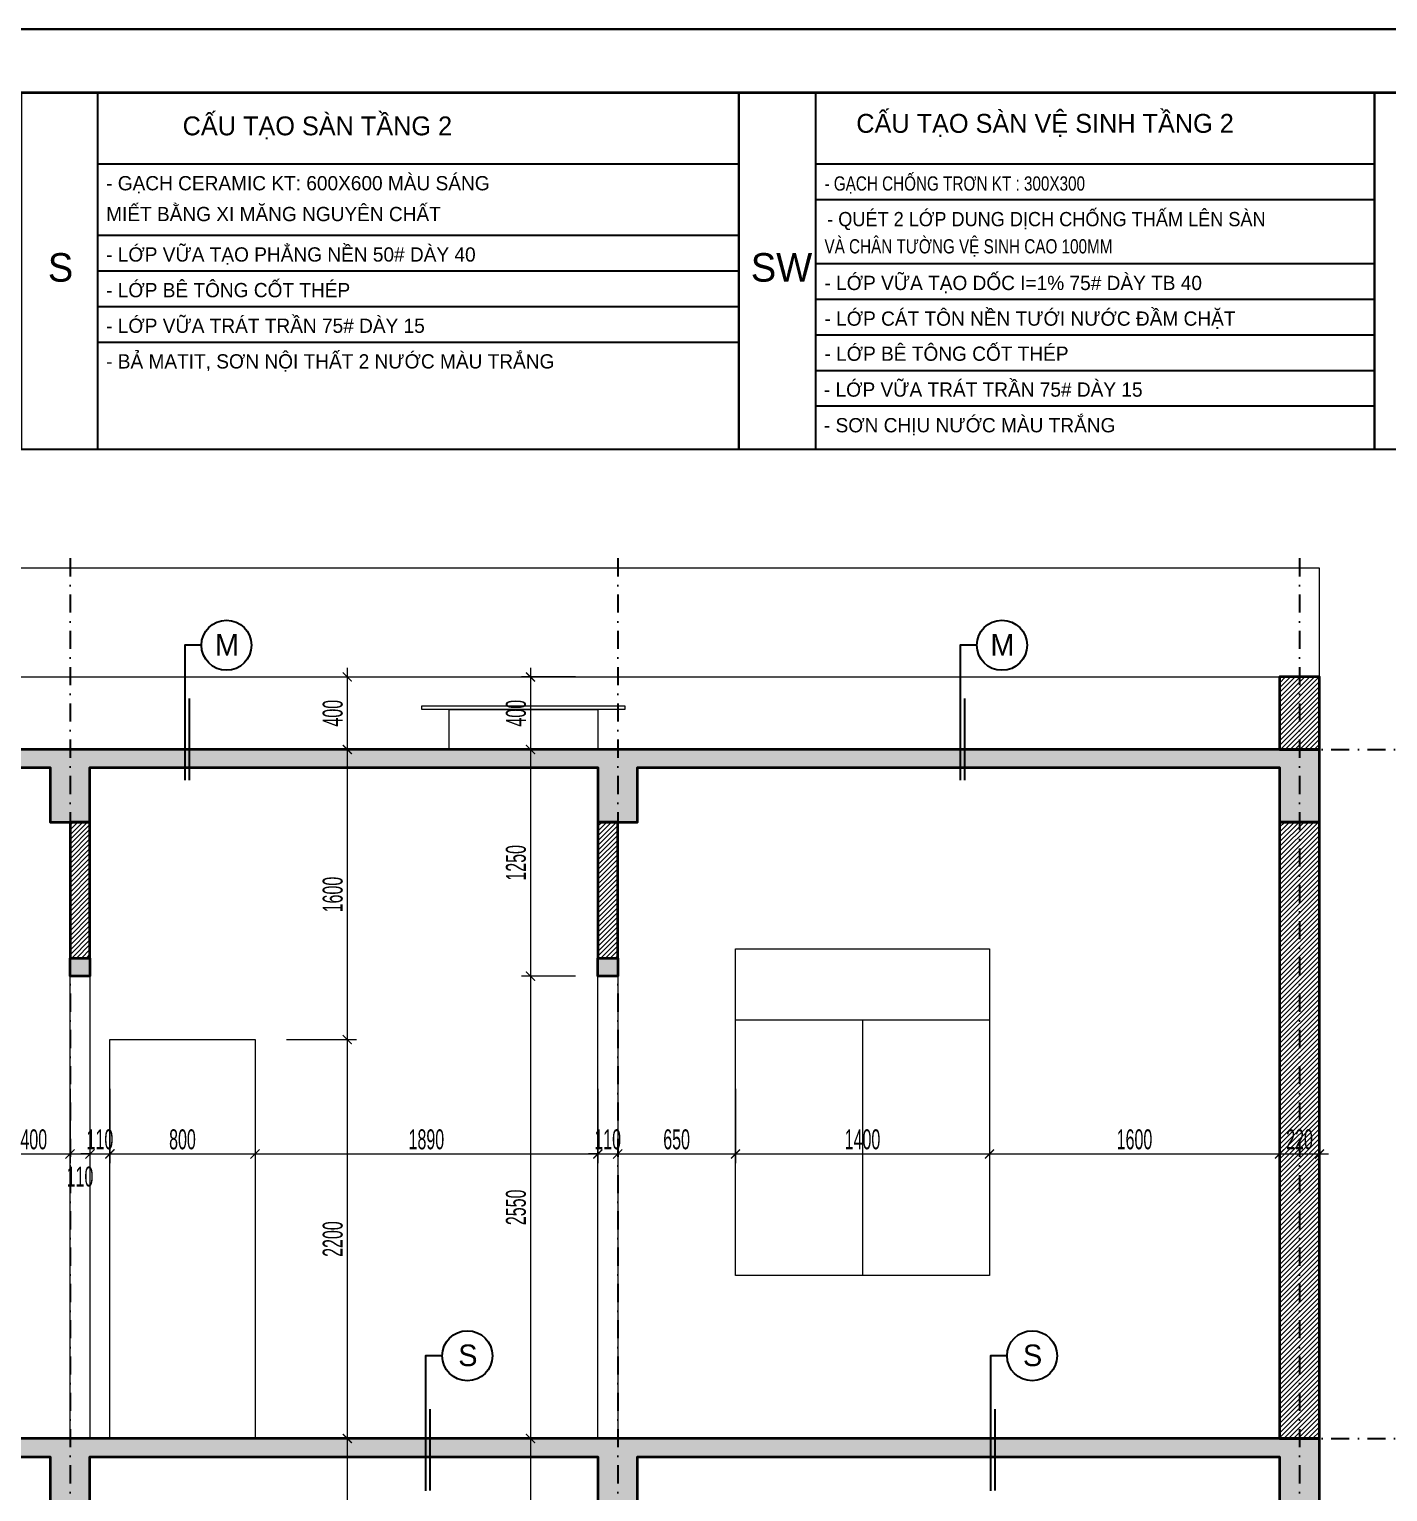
# Model space of a CAD drawing. Header units: inches. Extents: x 274208 to 641690, y -81912 to 129129.
# Drawn here: x 435016 to 442507, y 44708 to 52774 of the extents above; entities that cross this region are included whole.
import ezdxf
from ezdxf.enums import TextEntityAlignment as Align

# ---------------------------------------------------------------- set-up
doc = ezdxf.new("R2010")
doc.units = ezdxf.units.IN
doc.header["$MEASUREMENT"] = 0
doc.header["$PDMODE"] = 3
doc.linetypes.add('DASHDOT', pattern=[1, 0.5, -0.25, 0, -0.25])
for name, color, linetype, lineweight in [('01.Cut', 255, 'Continuous', 35), ('02.Thay', 145, 'Continuous', 20), ('03.Manh', 251, 'Continuous', 13), ('05.Text', 253, 'Continuous', 18), ('06.betong', 2, 'Continuous', 35), ('08.Dim', 156, 'Continuous', 15), ('09.Hatch', 250, 'Continuous', 5), ('11.Khung bo', 32, 'Continuous', 50), ('12.Khung', 36, 'Continuous', 25), ('DS_Text', 6, 'Continuous', 25)]:
    doc.layers.add(name, color=color, linetype=linetype, lineweight=lineweight)
for name, color, linetype in [('HATCH', 250, 'Continuous'), ('text', 7, 'Continuous'), ('THAY', 8, 'Continuous'), ('TRUC', 250, 'DASHDOT')]:
    doc.layers.add(name, color=color, linetype=linetype)
doc.layers.add('Tpl_Bound', color=1, linetype='Continuous', plot=False)
doc.styles.add('ATVANH', font='')
doc.styles.add('AVANTH', font='')
doc.styles.add('TT5_Text Dim', font='hoatbif.shx', dxfattribs={"width": 0.6})
doc.styles.get('ATVANH').set_extended_font_data('.VnAvantH')
doc.styles.get('AVANTH').set_extended_font_data('.VnAvantH')
doc.dimstyles.new('TT5_Dim 1-50', dxfattribs={"dimscale": 50, "dimtxt": 2.2, "dimasz": 1, "dimexe": 1, "dimexo": 0.5, "dimgap": 0.5, "dimtad": 1, "dimdec": 0, "dimzin": 0, "dimdsep": 46, "dimtxsty": 'TT5_Text Dim', "dimblk": 'ARCHTICK', "dimcen": 0, "dimdle": 1, "dimclrd": 256, "dimclre": 256, "dimclrt": 1, "dimadec": 0, "dimazin": 0, "dimtfac": 0.015, "dimtdec": 0, "dimtix": 1, "dimtmove": 2, "dimatfit": 3, "dimldrblk": 'DOT', "dimfxl": 1, "dimtolj": 1, "dimtzin": 0, "dimlwd": -1, "dimlwe": -1, "dimarcsym": 1})

# ---------------------------------------------------------------- blocks, each defined once
blk = doc.blocks.new('100')
at = {"layer": '11.Khung bo', "const_width": 26.7}
blk.add_lwpolyline([(1860913, -945240), (1860913, -916940), (1896063, -916940), (1896063, -945240)], close=True, dxfattribs=at)
at = {"layer": '12.Khung', "color": 1}
blk.add_lwpolyline([(1901579, -945940), (1901579, -916240), (1859580, -916240), (1859580, -945940)], close=True, dxfattribs=at)
blk = doc.blocks.new('_ARCHTICK')
at = {"color": 0, "linetype": 'ByBlock', "const_width": 0.15}
blk.add_lwpolyline([(-0.5, -0.5), (0.5, 0.5)], dxfattribs=at)
blk = doc.blocks.new('*D740')
at = {"layer": '08.Dim', "transparency": 16777216}
for p, q in [((434840.6, 46930.1), (434840.6, 46521)), ((435240.6, 46930.1), (435240.6, 46521)), ((434790.6, 46571), (435290.6, 46571))]:
    blk.add_line(p, q, dxfattribs=at)
at = {"layer": 'Defpoints', "color": 0, "transparency": 16777216}
for p in [(434840.6, 46955.1), (435240.6, 46955.1), (435240.6, 46571)]:
    blk.add_point(p, dxfattribs=at)
at = {"layer": '08.Dim', "transparency": 16777216, "xscale": 50, "yscale": 50, "zscale": 50, "rotation": 180}
blk.add_blockref('_ARCHTICK', (434840.6, 46571), dxfattribs=at)
at = {"layer": '08.Dim', "transparency": 16777216, "xscale": 50, "yscale": 50, "zscale": 50}
blk.add_blockref('_ARCHTICK', (435240.6, 46571), dxfattribs=at)
at = {"layer": '08.Dim', "color": 1, "transparency": 16777216, "insert": (435040.6, 46651), "char_height": 110, "attachment_point": 5, "style": 'TT5_Text Dim'}
blk.add_mtext('\\A1;400', dxfattribs=at)
blk = doc.blocks.new('_DOT')
at = {"color": 1, "linetype": 'ByBlock'}
blk.add_line((-0.5, 0), (-1, 0), dxfattribs=at)
at = {"color": 1, "linetype": 'ByBlock', "const_width": 0.5}
blk.add_lwpolyline([(-0.25, 0, 1), (0.25, 0, 1)], format="xyb", close=True, dxfattribs=at)
blk = doc.blocks.new('*D741')
at = {"layer": '08.Dim', "transparency": 16777216}
for p, q in [((435240.6, 46930.1), (435240.6, 46521)), ((435350.6, 46930.1), (435350.6, 46521)), ((435190.6, 46571), (435400.6, 46571))]:
    blk.add_line(p, q, dxfattribs=at)
at = {"layer": 'Defpoints', "color": 0, "transparency": 16777216}
for p in [(435240.6, 46955.1), (435350.6, 46955.1), (435350.6, 46571)]:
    blk.add_point(p, dxfattribs=at)
at = {"layer": '08.Dim', "transparency": 16777216, "xscale": 50, "yscale": 50, "zscale": 50, "rotation": 180}
blk.add_blockref('_ARCHTICK', (435240.6, 46571), dxfattribs=at)
at = {"layer": '08.Dim', "transparency": 16777216, "xscale": 50, "yscale": 50, "zscale": 50}
blk.add_blockref('_ARCHTICK', (435350.6, 46571), dxfattribs=at)
at = {"layer": '08.Dim', "color": 1, "transparency": 16777216, "insert": (435295.6, 46445.7), "char_height": 110, "attachment_point": 5, "style": 'TT5_Text Dim'}
blk.add_mtext('\\A1;110', dxfattribs=at)
blk = doc.blocks.new('*D742')
at = {"layer": '08.Dim', "transparency": 16777216}
for p, q in [((435350.6, 46930.1), (435350.6, 46521)), ((435460.6, 46930.1), (435460.6, 46521)), ((435350.6, 46571), (435300.6, 46571)), ((435350.6, 46571), (435460.6, 46571)), ((435460.6, 46571), (435510.6, 46571))]:
    blk.add_line(p, q, dxfattribs=at)
at = {"layer": 'Defpoints', "color": 0, "transparency": 16777216}
for p in [(435350.6, 46955.1), (435460.6, 46955.1), (435460.6, 46571)]:
    blk.add_point(p, dxfattribs=at)
at = {"layer": '08.Dim', "transparency": 16777216, "xscale": 50, "yscale": 50, "zscale": 50}
blk.add_blockref('_ARCHTICK', (435350.6, 46571), dxfattribs=at)
at = {"layer": '08.Dim', "transparency": 16777216, "xscale": 50, "yscale": 50, "zscale": 50, "rotation": 180}
blk.add_blockref('_ARCHTICK', (435460.6, 46571), dxfattribs=at)
at = {"layer": '08.Dim', "color": 1, "transparency": 16777216, "insert": (435405.6, 46651), "char_height": 110, "attachment_point": 5, "style": 'TT5_Text Dim'}
blk.add_mtext('\\A1;110', dxfattribs=at)
blk = doc.blocks.new('*D743')
at = {"layer": '08.Dim', "transparency": 16777216}
for p, q in [((435460.6, 46930.1), (435460.6, 46521)), ((436260.6, 46930.1), (436260.6, 46521)), ((435410.6, 46571), (436310.6, 46571))]:
    blk.add_line(p, q, dxfattribs=at)
at = {"layer": 'Defpoints', "color": 0, "transparency": 16777216}
for p in [(435460.6, 46955.1), (436260.6, 46955.1), (436260.6, 46571)]:
    blk.add_point(p, dxfattribs=at)
at = {"layer": '08.Dim', "transparency": 16777216, "xscale": 50, "yscale": 50, "zscale": 50, "rotation": 180}
blk.add_blockref('_ARCHTICK', (435460.6, 46571), dxfattribs=at)
at = {"layer": '08.Dim', "transparency": 16777216, "xscale": 50, "yscale": 50, "zscale": 50}
blk.add_blockref('_ARCHTICK', (436260.6, 46571), dxfattribs=at)
at = {"layer": '08.Dim', "color": 1, "transparency": 16777216, "insert": (435860.6, 46651), "char_height": 110, "attachment_point": 5, "style": 'TT5_Text Dim'}
blk.add_mtext('\\A1;800', dxfattribs=at)
blk = doc.blocks.new('*D744')
at = {"layer": '08.Dim', "transparency": 16777216}
for p, q in [((436260.6, 46930.1), (436260.6, 46521)), ((438150.6, 46930.1), (438150.6, 46521)), ((436210.6, 46571), (438200.6, 46571))]:
    blk.add_line(p, q, dxfattribs=at)
at = {"layer": 'Defpoints', "color": 0, "transparency": 16777216}
for p in [(436260.6, 46955.1), (438150.6, 46955.1), (438150.6, 46571)]:
    blk.add_point(p, dxfattribs=at)
at = {"layer": '08.Dim', "transparency": 16777216, "xscale": 50, "yscale": 50, "zscale": 50, "rotation": 180}
blk.add_blockref('_ARCHTICK', (436260.6, 46571), dxfattribs=at)
at = {"layer": '08.Dim', "transparency": 16777216, "xscale": 50, "yscale": 50, "zscale": 50}
blk.add_blockref('_ARCHTICK', (438150.6, 46571), dxfattribs=at)
at = {"layer": '08.Dim', "color": 1, "transparency": 16777216, "insert": (437205.6, 46651), "char_height": 110, "attachment_point": 5, "style": 'TT5_Text Dim'}
blk.add_mtext('\\A1;1890', dxfattribs=at)
blk = doc.blocks.new('*D745')
at = {"layer": '08.Dim', "transparency": 16777216}
for p, q in [((438150.6, 46930.1), (438150.6, 46521)), ((438260.6, 46930.1), (438260.6, 46521)), ((438150.6, 46571), (438100.6, 46571)), ((438150.6, 46571), (438260.6, 46571)), ((438260.6, 46571), (438310.6, 46571))]:
    blk.add_line(p, q, dxfattribs=at)
at = {"layer": 'Defpoints', "color": 0, "transparency": 16777216}
for p in [(438150.6, 46955.1), (438260.6, 46955.1), (438260.6, 46571)]:
    blk.add_point(p, dxfattribs=at)
at = {"layer": '08.Dim', "transparency": 16777216, "xscale": 50, "yscale": 50, "zscale": 50}
blk.add_blockref('_ARCHTICK', (438150.6, 46571), dxfattribs=at)
at = {"layer": '08.Dim', "transparency": 16777216, "xscale": 50, "yscale": 50, "zscale": 50, "rotation": 180}
blk.add_blockref('_ARCHTICK', (438260.6, 46571), dxfattribs=at)
at = {"layer": '08.Dim', "color": 1, "transparency": 16777216, "insert": (438205.6, 46651), "char_height": 110, "attachment_point": 5, "style": 'TT5_Text Dim'}
blk.add_mtext('\\A1;110', dxfattribs=at)
blk = doc.blocks.new('*D746')
at = {"layer": '08.Dim', "transparency": 16777216}
for p, q in [((438260.6, 46930.1), (438260.6, 46521)), ((438910.6, 46930.1), (438910.6, 46521)), ((438210.6, 46571), (438960.6, 46571))]:
    blk.add_line(p, q, dxfattribs=at)
at = {"layer": 'Defpoints', "color": 0, "transparency": 16777216}
for p in [(438260.6, 46955.1), (438910.6, 46955.1), (438910.6, 46571)]:
    blk.add_point(p, dxfattribs=at)
at = {"layer": '08.Dim', "transparency": 16777216, "xscale": 50, "yscale": 50, "zscale": 50, "rotation": 180}
blk.add_blockref('_ARCHTICK', (438260.6, 46571), dxfattribs=at)
at = {"layer": '08.Dim', "transparency": 16777216, "xscale": 50, "yscale": 50, "zscale": 50}
blk.add_blockref('_ARCHTICK', (438910.6, 46571), dxfattribs=at)
at = {"layer": '08.Dim', "color": 1, "transparency": 16777216, "insert": (438585.6, 46651), "char_height": 110, "attachment_point": 5, "style": 'TT5_Text Dim'}
blk.add_mtext('\\A1;650', dxfattribs=at)
blk = doc.blocks.new('*D747')
at = {"layer": '08.Dim', "transparency": 16777216}
for p, q in [((438910.6, 46930.1), (438910.6, 46521)), ((440310.6, 46930.1), (440310.6, 46521)), ((438860.6, 46571), (440360.6, 46571))]:
    blk.add_line(p, q, dxfattribs=at)
at = {"layer": 'Defpoints', "color": 0, "transparency": 16777216}
for p in [(438910.6, 46955.1), (440310.6, 46955.1), (440310.6, 46571)]:
    blk.add_point(p, dxfattribs=at)
at = {"layer": '08.Dim', "transparency": 16777216, "xscale": 50, "yscale": 50, "zscale": 50, "rotation": 180}
blk.add_blockref('_ARCHTICK', (438910.6, 46571), dxfattribs=at)
at = {"layer": '08.Dim', "transparency": 16777216, "xscale": 50, "yscale": 50, "zscale": 50}
blk.add_blockref('_ARCHTICK', (440310.6, 46571), dxfattribs=at)
at = {"layer": '08.Dim', "color": 1, "transparency": 16777216, "insert": (439610.6, 46651), "char_height": 110, "attachment_point": 5, "style": 'TT5_Text Dim'}
blk.add_mtext('\\A1;1400', dxfattribs=at)
blk = doc.blocks.new('*D748')
at = {"layer": '08.Dim', "transparency": 16777216}
for p, q in [((440310.6, 46930.1), (440310.6, 46521)), ((441910.6, 46930.1), (441910.6, 46521)), ((440260.6, 46571), (441960.6, 46571))]:
    blk.add_line(p, q, dxfattribs=at)
at = {"layer": 'Defpoints', "color": 0, "transparency": 16777216}
for p in [(440310.6, 46955.1), (441910.6, 46955.1), (441910.6, 46571)]:
    blk.add_point(p, dxfattribs=at)
at = {"layer": '08.Dim', "transparency": 16777216, "xscale": 50, "yscale": 50, "zscale": 50, "rotation": 180}
blk.add_blockref('_ARCHTICK', (440310.6, 46571), dxfattribs=at)
at = {"layer": '08.Dim', "transparency": 16777216, "xscale": 50, "yscale": 50, "zscale": 50}
blk.add_blockref('_ARCHTICK', (441910.6, 46571), dxfattribs=at)
at = {"layer": '08.Dim', "color": 1, "transparency": 16777216, "insert": (441110.6, 46651), "char_height": 110, "attachment_point": 5, "style": 'TT5_Text Dim'}
blk.add_mtext('\\A1;1600', dxfattribs=at)
blk = doc.blocks.new('*D749')
at = {"layer": '08.Dim', "transparency": 16777216}
for p, q in [((441910.6, 46930.1), (441910.6, 46521)), ((442130.6, 46930.1), (442130.6, 46521)), ((441860.6, 46571), (442180.6, 46571))]:
    blk.add_line(p, q, dxfattribs=at)
at = {"layer": 'Defpoints', "color": 0, "transparency": 16777216}
for p in [(441910.6, 46955.1), (442130.6, 46955.1), (442130.6, 46571)]:
    blk.add_point(p, dxfattribs=at)
at = {"layer": '08.Dim', "transparency": 16777216, "xscale": 50, "yscale": 50, "zscale": 50, "rotation": 180}
blk.add_blockref('_ARCHTICK', (441910.6, 46571), dxfattribs=at)
at = {"layer": '08.Dim', "transparency": 16777216, "xscale": 50, "yscale": 50, "zscale": 50}
blk.add_blockref('_ARCHTICK', (442130.6, 46571), dxfattribs=at)
at = {"layer": '08.Dim', "color": 1, "transparency": 16777216, "insert": (442020.6, 46651), "char_height": 110, "attachment_point": 5, "style": 'TT5_Text Dim'}
blk.add_mtext('\\A1;220', dxfattribs=at)
blk = doc.blocks.new('*D764')
at = {"layer": '08.Dim', "transparency": 16777216}
for p, q in [((436435, 49201.7), (436819.5, 49201.7)), ((436769.5, 49251.7), (436769.5, 48751.7)), ((436435, 48801.7), (436819.5, 48801.7))]:
    blk.add_line(p, q, dxfattribs=at)
at = {"layer": 'Defpoints', "color": 0, "transparency": 16777216}
for p in [(436410, 49201.7), (436410, 48801.7), (436769.5, 48801.7)]:
    blk.add_point(p, dxfattribs=at)
at = {"layer": '08.Dim', "transparency": 16777216, "xscale": 50, "yscale": 50, "zscale": 50}
for p, rotation in [((436769.5, 49201.7), 90), ((436769.5, 48801.7), 270)]:
    blk.add_blockref('_ARCHTICK', p, dxfattribs=dict(at, rotation=rotation))
at = {"layer": '08.Dim', "color": 1, "transparency": 16777216, "insert": (436689.5, 49001.7), "char_height": 110, "attachment_point": 5, "rotation": 90, "style": 'TT5_Text Dim'}
blk.add_mtext('\\A1;400', dxfattribs=at)
blk = doc.blocks.new('*D765')
at = {"layer": '08.Dim', "transparency": 16777216}
for p, q in [((436435, 48801.7), (436819.5, 48801.7)), ((436769.5, 48851.7), (436769.5, 47151.7)), ((436435, 47201.7), (436819.5, 47201.7))]:
    blk.add_line(p, q, dxfattribs=at)
at = {"layer": 'Defpoints', "color": 0, "transparency": 16777216}
for p in [(436410, 48801.7), (436410, 47201.7), (436769.5, 47201.7)]:
    blk.add_point(p, dxfattribs=at)
at = {"layer": '08.Dim', "transparency": 16777216, "xscale": 50, "yscale": 50, "zscale": 50}
for p, rotation in [((436769.5, 48801.7), 90), ((436769.5, 47201.7), 270)]:
    blk.add_blockref('_ARCHTICK', p, dxfattribs=dict(at, rotation=rotation))
at = {"layer": '08.Dim', "color": 1, "transparency": 16777216, "insert": (436689.5, 48001.7), "char_height": 110, "attachment_point": 5, "rotation": 90, "style": 'TT5_Text Dim'}
blk.add_mtext('\\A1;1600', dxfattribs=at)
blk = doc.blocks.new('*D766')
at = {"layer": '08.Dim', "transparency": 16777216}
for p, q in [((436435, 47201.7), (436819.5, 47201.7)), ((436769.5, 47251.7), (436769.5, 44951.7)), ((436435, 45001.7), (436819.5, 45001.7))]:
    blk.add_line(p, q, dxfattribs=at)
at = {"layer": 'Defpoints', "color": 0, "transparency": 16777216}
for p in [(436410, 47201.7), (436410, 45001.7), (436769.5, 45001.7)]:
    blk.add_point(p, dxfattribs=at)
at = {"layer": '08.Dim', "transparency": 16777216, "xscale": 50, "yscale": 50, "zscale": 50}
for p, rotation in [((436769.5, 47201.7), 90), ((436769.5, 45001.7), 270)]:
    blk.add_blockref('_ARCHTICK', p, dxfattribs=dict(at, rotation=rotation))
at = {"layer": '08.Dim', "color": 1, "transparency": 16777216, "insert": (436689.5, 46101.7), "char_height": 110, "attachment_point": 5, "rotation": 90, "style": 'TT5_Text Dim'}
blk.add_mtext('\\A1;2200', dxfattribs=at)
blk = doc.blocks.new('*D767')
at = {"layer": '08.Dim', "transparency": 16777216}
for p, q in [((436769.5, 45051.7), (436769.5, 43351.7)), ((436435, 45001.7), (436819.5, 45001.7)), ((436435, 43401.7), (436819.5, 43401.7))]:
    blk.add_line(p, q, dxfattribs=at)
at = {"layer": 'Defpoints', "color": 0, "transparency": 16777216}
for p in [(436410, 45001.7), (436410, 43401.7), (436769.5, 43401.7)]:
    blk.add_point(p, dxfattribs=at)
at = {"layer": '08.Dim', "transparency": 16777216, "xscale": 50, "yscale": 50, "zscale": 50}
for p, rotation in [((436769.5, 45001.7), 90), ((436769.5, 43401.7), 270)]:
    blk.add_blockref('_ARCHTICK', p, dxfattribs=dict(at, rotation=rotation))
at = {"layer": '08.Dim', "color": 1, "transparency": 16777216, "insert": (436689.5, 44201.7), "char_height": 110, "attachment_point": 5, "rotation": 90, "style": 'TT5_Text Dim'}
blk.add_mtext('\\A1;1600', dxfattribs=at)
blk = doc.blocks.new('chuthk')
at = {"color": 7, "const_width": 20}
blk.add_lwpolyline([(12966, 195927), (12966, 195093)], dxfattribs=at)
at = {"layer": 'DS_Text'}
blk.add_lwpolyline([(13090, 196468), (12920, 196468), (12920, 195093)], dxfattribs=at)
blk.add_circle((13345, 196468), 255, dxfattribs=at)
blk = doc.blocks.new('*D885')
at = {"layer": '08.Dim', "transparency": 16777216}
for p, q in [((438027.8, 49201.7), (437729.9, 49201.7)), ((437779.9, 49251.7), (437779.9, 48751.7)), ((438027.8, 48801.7), (437729.9, 48801.7))]:
    blk.add_line(p, q, dxfattribs=at)
at = {"layer": 'Defpoints', "color": 0, "transparency": 16777216}
for p in [(438052.8, 49201.7), (437779.9, 48801.7), (438052.8, 48801.7)]:
    blk.add_point(p, dxfattribs=at)
at = {"layer": '08.Dim', "transparency": 16777216, "xscale": 50, "yscale": 50, "zscale": 50}
for p, rotation in [((437779.9, 49201.7), 90), ((437779.9, 48801.7), 270)]:
    blk.add_blockref('_ARCHTICK', p, dxfattribs=dict(at, rotation=rotation))
at = {"layer": '08.Dim', "color": 1, "transparency": 16777216, "insert": (437699.9, 49001.7), "char_height": 110, "attachment_point": 5, "rotation": 90, "style": 'TT5_Text Dim'}
blk.add_mtext('\\A1;400', dxfattribs=at)
blk = doc.blocks.new('*D886')
at = {"layer": '08.Dim', "transparency": 16777216}
for p, q in [((438027.8, 48801.7), (437729.9, 48801.7)), ((437779.9, 48851.7), (437779.9, 47501.7)), ((438027.8, 47551.7), (437729.9, 47551.7))]:
    blk.add_line(p, q, dxfattribs=at)
at = {"layer": 'Defpoints', "color": 0, "transparency": 16777216}
for p in [(438052.8, 48801.7), (437779.9, 47551.7), (438052.8, 47551.7)]:
    blk.add_point(p, dxfattribs=at)
at = {"layer": '08.Dim', "transparency": 16777216, "xscale": 50, "yscale": 50, "zscale": 50}
for p, rotation in [((437779.9, 48801.7), 90), ((437779.9, 47551.7), 270)]:
    blk.add_blockref('_ARCHTICK', p, dxfattribs=dict(at, rotation=rotation))
at = {"layer": '08.Dim', "color": 1, "transparency": 16777216, "insert": (437699.9, 48176.7), "char_height": 110, "attachment_point": 5, "rotation": 90, "style": 'TT5_Text Dim'}
blk.add_mtext('\\A1;1250', dxfattribs=at)
blk = doc.blocks.new('*D887')
at = {"layer": '08.Dim', "transparency": 16777216}
for p, q in [((437779.9, 47601.7), (437779.9, 44951.7)), ((438027.8, 47551.7), (437729.9, 47551.7)), ((438027.8, 45001.7), (437729.9, 45001.7))]:
    blk.add_line(p, q, dxfattribs=at)
at = {"layer": 'Defpoints', "color": 0, "transparency": 16777216}
for p in [(438052.8, 47551.7), (437779.9, 45001.7), (438052.8, 45001.7)]:
    blk.add_point(p, dxfattribs=at)
at = {"layer": '08.Dim', "transparency": 16777216, "xscale": 50, "yscale": 50, "zscale": 50}
for p, rotation in [((437779.9, 47551.7), 90), ((437779.9, 45001.7), 270)]:
    blk.add_blockref('_ARCHTICK', p, dxfattribs=dict(at, rotation=rotation))
at = {"layer": '08.Dim', "color": 1, "transparency": 16777216, "insert": (437699.9, 46276.7), "char_height": 110, "attachment_point": 5, "rotation": 90, "style": 'TT5_Text Dim'}
blk.add_mtext('\\A1;2550', dxfattribs=at)
blk = doc.blocks.new('*D888')
at = {"layer": '08.Dim', "transparency": 16777216}
for p, q in [((437779.9, 45051.7), (437779.9, 43701.7)), ((438027.8, 45001.7), (437729.9, 45001.7)), ((438027.8, 43751.7), (437729.9, 43751.7))]:
    blk.add_line(p, q, dxfattribs=at)
at = {"layer": 'Defpoints', "color": 0, "transparency": 16777216}
for p in [(438052.8, 45001.7), (437779.9, 43751.7), (438052.8, 43751.7)]:
    blk.add_point(p, dxfattribs=at)
at = {"layer": '08.Dim', "transparency": 16777216, "xscale": 50, "yscale": 50, "zscale": 50}
for p, rotation in [((437779.9, 45001.7), 90), ((437779.9, 43751.7), 270)]:
    blk.add_blockref('_ARCHTICK', p, dxfattribs=dict(at, rotation=rotation))
at = {"layer": '08.Dim', "color": 1, "transparency": 16777216, "insert": (437699.9, 44376.7), "char_height": 110, "attachment_point": 5, "rotation": 90, "style": 'TT5_Text Dim'}
blk.add_mtext('\\A1;1250', dxfattribs=at)

msp = doc.modelspace()

# ---------------------------------------------------------------- hatches: boundary and pattern name
at = {"layer": '09.Hatch'}
h = msp.add_hatch(dxfattribs=at)
h.set_pattern_fill('ANSI31', color=256, scale=150, style=0)
h.set_pattern_definition([(45, (430020.551, 40751.73), (-13.258252, 13.258252), [])])
h.paths.add_polyline_path([(441910.6, 48801.7), (442130.6, 48801.7), (442130.6, 49201.7), (441910.6, 49201.7)])
h.paths.add_polyline_path([(430130.6, 48601.7), (430020.6, 48601.7), (430020.6, 48201.7), (430130.6, 48201.7), (430130.6, 48351.7), (430350.6, 48351.7), (430350.6, 48401.7), (430130.6, 48401.7), (430130.6, 48501.7), (430350.6, 48501.7), (430350.6, 49201.7), (430130.6, 49201.7)])
h.paths.add_polyline_path([(430020.6, 45001.7), (430350.6, 45001.7), (430350.6, 45351.7), (430020.6, 45351.7)])
h.paths.add_polyline_path([(430630.6, 42101.7), (430850.6, 42101.7), (430850.6, 41201.7), (430630.6, 41201.7)])
h.paths.add_polyline_path([(430630.6, 44001.7), (430850.6, 44001.7), (430850.6, 44601.7), (430630.6, 44601.7)])
h.paths.add_polyline_path([(438150.6, 47651.7), (438260.6, 47651.7), (438260.6, 48401.7), (438150.6, 48401.7)])
h.paths.add_polyline_path([(435240.6, 47651.7), (435350.6, 47651.7), (435350.6, 48401.7), (435240.6, 48401.7)])
h.paths.add_polyline_path([(441910.6, 45001.7), (442130.6, 45001.7), (442130.6, 48401.7), (441910.6, 48401.7)])
h.paths.add_polyline_path([(438150.6, 43851.7), (438260.6, 43851.7), (438260.6, 44601.7), (438150.6, 44601.7)])
h.paths.add_polyline_path([(441910.6, 41201.7), (442130.6, 41201.7), (442130.6, 44601.7), (441910.6, 44601.7)])
h.paths.add_polyline_path([(435130.6, 41201.7), (435240.6, 41201.7), (435240.6, 44601.7), (435130.6, 44601.7)])
h.paths.add_polyline_path([(441910.6, 41101.7), (442130.6, 41101.7), (442130.6, 40751.7), (441910.6, 40751.7)])
h.paths.add_polyline_path([(438150.6, 41101.7), (438370.6, 41101.7), (438370.6, 40751.7), (438150.6, 40751.7)])
h.paths.add_polyline_path([(435130.6, 41101.7), (435350.6, 41101.7), (435350.6, 40751.7), (435130.6, 40751.7)])
h.paths.add_polyline_path([(430630.6, 41101.7), (430850.6, 41101.7), (430850.6, 40751.7), (430630.6, 40751.7)])
h = msp.add_hatch(dxfattribs=at)
h.set_pattern_fill('BTONG1', color=256, scale=10, pattern_type=2)
h.set_pattern_definition([(50, (430020.55, 41101.73), (71.72602, -6.27521), [7.5, -82.5]), (355, (430020.55, 41101.73), (-13.87513, 75.2192), [6, -66]), (100.4514, (430026.53, 41101.21), (57.85094, 68.94395), [6.37402, -70.1142]), (46.1842, (430020.55, 41121.73), (106.7241, -16.5519), [11.25, -123.75]), (96.6356, (430029.44, 41120.35), (93.4663, 97.4118), [9.561, -105.1713]), (351.1842, (430020.55, 41121.73), (93.4662, 97.4119), [9, -99]), (21, (430030.55, 41116.73), (59.6907, -40.2619), [7.5, -82.5]), (326, (430030.55, 41116.73), (24.33153, 72.515), [6, -66]), (71.4514, (430035.525, 41113.375), (84.02226, 32.25305), [6.37402, -70.1142]), (37.5, (430020.55, 41101.73), (1.215986, 33.289385), [0, -65.2, 0, -67, 0, -66.25]), (7.5, (430020.55, 41101.73), (26.30695, 39.44117), [0, -38.2, 0, -63.7, 0, -25.25]), (327.5, (429998.25, 41101.73), (53.382244, -2.255487), [0, -25, 0, -78, 0, -103.5]), (317.5, (429988.25, 41101.73), (58.31862, 10.0105), [0, -32.5, 0, -51.8, 0, -73.5]), (45, (430020.55, 41101.73), (-30.05204, 30.05204), []), (45, (430020.55, 41113.98), (-30.05204, 30.05204), [])])
h.paths.add_polyline_path([(430630.6, 48501.7), (430130.6, 48501.7), (430130.6, 48401.7), (430850.6, 48401.7), (430850.6, 48701.7), (435130.6, 48701.7), (435130.6, 48401.7), (435350.6, 48401.7), (435350.6, 48701.7), (438150.6, 48701.7), (438150.6, 48401.7), (438370.6, 48401.7), (438370.6, 48701.7), (441910.6, 48701.7), (441910.6, 48401.7), (442130.6, 48401.7), (442130.6, 48801.7), (430630.6, 48801.7)])
h.paths.add_polyline_path([(430130.6, 48101.7), (430020.6, 48101.7), (430020.6, 48201.7), (430130.6, 48201.7), (430130.6, 48351.7), (430350.6, 48351.7), (430350.6, 48101.7)])
h.paths.add_polyline_path([(438150.6, 47651.7), (438260.6, 47651.7), (438260.6, 47551.7), (438150.6, 47551.7)])
h.paths.add_polyline_path([(435240.6, 47651.7), (435350.6, 47651.7), (435350.6, 47551.7), (435240.6, 47551.7)])
h.paths.add_polyline_path([(430130.6, 45001.7), (430020.6, 45001.7), (430020.6, 44851.7), (430130.6, 44851.7), (430130.6, 44601.7), (430850.6, 44601.7), (430850.6, 44901.7), (435130.6, 44901.7), (435130.6, 44601.7), (435350.6, 44601.7), (435350.6, 44901.7), (438150.6, 44901.7), (438150.6, 44601.7), (438370.6, 44601.7), (438370.6, 44901.7), (441910.6, 44901.7), (441910.6, 44601.7), (442130.6, 44601.7), (442130.6, 45001.7), (430630.6, 45001.7), (430630.6, 44701.7), (430350.6, 44701.7), (430350.6, 45001.7)])
h.paths.add_polyline_path([(430630.6, 44001.7), (430850.6, 44001.7), (430850.6, 43901.7), (430630.6, 43901.7)])
h.paths.add_polyline_path([(438150.6, 43851.7), (438260.6, 43851.7), (438260.6, 43751.7), (438150.6, 43751.7)])
h.paths.add_polyline_path([(430630.6, 41201.7), (430850.6, 41201.7), (430850.6, 41101.7), (430630.6, 41101.7)])
h.paths.add_polyline_path([(435130.6, 41201.7), (435350.6, 41201.7), (435350.6, 41101.7), (435130.6, 41101.7)])
h.paths.add_polyline_path([(438150.6, 41201.7), (438370.6, 41201.7), (438370.6, 41101.7), (438150.6, 41101.7)])
h.paths.add_polyline_path([(441910.6, 41201.7), (442130.6, 41201.7), (442130.6, 41101.7), (441910.6, 41101.7)])

# ---------------------------------------------------------------- linework, layer by layer
at = {"layer": '01.Cut'}
for points in [[(441910.6, 48801.7), (442130.6, 48801.7), (442130.6, 49201.7), (441910.6, 49201.7)], [(435240.6, 47651.7), (435350.6, 47651.7), (435350.6, 48401.7), (435240.6, 48401.7)], [(438150.6, 47651.7), (438260.6, 47651.7), (438260.6, 48401.7), (438150.6, 48401.7)], [(441910.6, 45001.7), (442130.6, 45001.7), (442130.6, 48401.7), (441910.6, 48401.7)]]:
    msp.add_lwpolyline(points, close=True, dxfattribs=at)
at = {"layer": '02.Thay'}
for p, q in [((437330.6, 49021.7), (438150.6, 49021.7)), ((437330.6, 48801.7), (437330.6, 49021.7)), ((438150.6, 49021.7), (438150.6, 48801.7))]:
    msp.add_line(p, q, dxfattribs=at)
msp.add_lwpolyline([(430350.6, 49201.7), (441910.6, 49201.7)], dxfattribs=at)
msp.add_lwpolyline([(437180.6, 49041.7), (438300.6, 49041.7), (438300.6, 49021.7), (437180.6, 49021.7)], close=True, dxfattribs=at)
at = {"layer": '03.Manh'}
for points in [[(442130.6, 49201.7), (442130.6, 49801.7), (429830.6, 49801.7), (429830.6, 40751.7), (430630.6, 40751.7)], [(438910.6, 47311.7), (440310.6, 47311.7)], [(439610.6, 47311.7), (439610.6, 45901.7)]]:
    msp.add_lwpolyline(points, dxfattribs=at)
for points in [[(438910.6, 47701.7), (440310.6, 47701.7), (440310.6, 45901.7), (438910.6, 45901.7)], [(435240.6, 47551.7), (435350.6, 47551.7), (435350.6, 45001.7), (435240.6, 45001.7)], [(438150.6, 47551.7), (438260.6, 47551.7), (438260.6, 45001.7), (438150.6, 45001.7)], [(435460.6, 47201.7), (436260.6, 47201.7), (436260.6, 45001.7), (435460.6, 45001.7)]]:
    msp.add_lwpolyline(points, close=True, dxfattribs=at)
at = {"layer": '06.betong'}
for points in [[(430630.6, 48501.7), (430130.6, 48501.7), (430130.6, 48401.7), (430850.6, 48401.7), (430850.6, 48701.7), (435130.6, 48701.7), (435130.6, 48401.7), (435350.6, 48401.7), (435350.6, 48701.7), (438150.6, 48701.7), (438150.6, 48401.7), (438370.6, 48401.7), (438370.6, 48701.7), (441910.6, 48701.7), (441910.6, 48401.7), (442130.6, 48401.7), (442130.6, 48801.7), (430630.6, 48801.7), (430630.6, 48501.7)], [(430130.6, 45001.7), (430020.6, 45001.7), (430020.6, 44851.7), (430130.6, 44851.7), (430130.6, 44601.7), (430850.6, 44601.7), (430850.6, 44901.7), (435130.6, 44901.7), (435130.6, 44601.7), (435350.6, 44601.7), (435350.6, 44901.7), (438150.6, 44901.7), (438150.6, 44601.7), (438370.6, 44601.7), (438370.6, 44901.7), (441910.6, 44901.7), (441910.6, 44601.7), (442130.6, 44601.7), (442130.6, 45001.7), (430630.6, 45001.7), (430630.6, 44701.7), (430350.6, 44701.7), (430350.6, 45001.7), (430130.6, 45001.7)]]:
    msp.add_lwpolyline(points, dxfattribs=at)
for points in [[(435240.6, 47651.7), (435350.6, 47651.7), (435350.6, 47551.7), (435240.6, 47551.7)], [(438150.6, 47651.7), (438260.6, 47651.7), (438260.6, 47551.7), (438150.6, 47551.7)]]:
    msp.add_lwpolyline(points, close=True, dxfattribs=at)
at = {"layer": 'HATCH'}
for p, q in [((435392.2, 52030.7), (438929.1, 52030.7)), ((435392.2, 52030.7), (438929.1, 52030.7)), ((439350.6, 52030.7), (442433.7, 52030.7)), ((439350.6, 51834.1), (442433.7, 51834.1)), ((435392.2, 51637.6), (438929.1, 51637.6)), ((439350.6, 51482.2), (442433.7, 51482.2)), ((435392.2, 51441.1), (438929.1, 51441.1)), ((435392.2, 51244.5), (438929.1, 51244.5)), ((439350.6, 51285.7), (442433.7, 51285.7)), ((439350.6, 51089.2), (442433.7, 51089.2)), ((435392.2, 51048), (438929.1, 51048)), ((439350.6, 50892.6), (442433.7, 50892.6)), ((439350.6, 50696.1), (442433.7, 50696.1))]:
    msp.add_line(p, q, dxfattribs=at)
at = {"layer": 'THAY'}
for p, q in [((435392.2, 52423.7), (435392.2, 50458.4)), ((439350.6, 52423.7), (439350.6, 50458.4))]:
    msp.add_line(p, q, dxfattribs=at)
for points in [[(434970.7, 50458.4), (438929.1, 50458.4), (438929.1, 52423.7), (434970.7, 52423.7)], [(438929.1, 50458.4), (442433.7, 50458.4), (442433.7, 52423.7), (438929.1, 52423.7)], [(442433.7, 50458.4), (445362.8, 50458.4), (445362.8, 52423.7), (442433.7, 52423.7)]]:
    msp.add_lwpolyline(points, close=True, dxfattribs=at)
at = {"layer": 'Tpl_Bound', "color": 1}
msp.add_lwpolyline([(427121.3, 37923.9), (427121.3, 52773.7), (448121.1, 52773.7), (448121.1, 37923.9)], close=True, dxfattribs=at)
at = {"layer": 'TRUC', "ltscale": 200}
for p, q in [((435240.6, 49856.6), (435240.6, 39837.7)), ((438260.6, 49856.6), (438260.6, 39837.7)), ((442020.6, 49856.6), (442020.6, 39837.7))]:
    msp.add_line(p, q, dxfattribs=at)
for points in [[(427788, 48801.7), (445362.8, 48801.7)], [(427788, 45001.7), (445362.8, 45001.7)]]:
    msp.add_lwpolyline(points, dxfattribs=at)

# ---------------------------------------------------------------- block references
at = {"layer": '05.Text', "xscale": 0.5, "yscale": 0.5, "zscale": 0.5}
msp.add_blockref('100', (-502668.5, 510893.8), dxfattribs=at)
at = {"layer": 'DS_Text', "linetype": 'Continuous', "xscale": 0.5416666666666667, "yscale": 0.5416666666666667, "zscale": 0.5416666666666667}
for p in [(428874.6, -57043.7), (433151.3, -57043.7), (430203.1, -60961.9), (433317.4, -60961.9)]:
    msp.add_blockref('chuthk', p, dxfattribs=at)

# ---------------------------------------------------------------- texts
at = {"layer": 'DS_Text', "linetype": 'Continuous', "style": 'AVANTH'}
for s, p in [('M', (436105.9, 49378.8)), ('M', (440382.6, 49378.8)), ('S', (437434.4, 45460.6)), ('S', (440548.7, 45460.6))]:
    msp.add_text(s, height=119.2, dxfattribs=at).set_placement(p, align=Align.MIDDLE_CENTER)
at = {"layer": 'text', "color": 2, "style": 'ATVANH'}
for s, p in [('cÊu t¹o SµN tÇng 2', (435861.7, 52188.7)), ('CÊU T¹O SµN VÖ SINH TÇNG 2', (439576.5, 52202.6))]:
    msp.add_text(s, height=104.152, dxfattribs=at).set_placement(p)
at = {"layer": 'text', "style": 'ATVANH'}
for s, height, p in [('- G¹CH CERAMIC KT: 600X600 MµU S¸NG', 78.613, (435439.6, 51885.4)), ('MIÕT B»NG XI M¡NG NGUY£N CHÊT', 78.613, (435439.6, 51715.4)), ('s', 157.2, (435118, 51381.8)), ('- líp V÷A T¹O PH¼NG NÒN 50# DµY 40', 78.613, (435439.6, 51492.4)), ('SW', 157.23, (438994.6, 51381.8)), ('- LíP B£ T¤NG CèT THÐP', 78.613, (435439.6, 51295.8)), ('- LíP V÷A T¹O DèC I=1%%% 75# DµY TB 40', 78.613, (439401.1, 51335.4)), ('- líp C¸T T¤N NÒN T¦íI N¦íC §ÇM CHÆT', 78.613, (439401.1, 51138.8)), ('- LíP V÷A TR¸T TRÇN 75# DµY 15', 78.613, (435439.6, 51099.3)), ('- B¶ MATIT, S¥N NéI THÊT 2 N¦íC MµU TR¾NG', 78.613, (435439.6, 50902.8)), ('- líp B£ T¤NG CèT THÐP', 78.613, (439401.1, 50945.2)), ('- LíP V÷A TR¸T TRÇN 75# DµY 15', 78.613, (439397.9, 50747.4)), ('- S¥N CHÞU N¦íC MµU TR¾NG', 78.613, (439397.9, 50550.8))]:
    msp.add_text(s, height=height, dxfattribs=at).set_placement(p)
at = {"layer": 'text', "style": 'ATVANH', "width": 0.8}
for s, p in [('- G¹CH CHèNG TR¥N KT : 300X300', (439401.1, 51883.8)), ('Vµ CH¢N T¦êNG VÖ SINH CAO 100MM', (439401.1, 51537.3))]:
    msp.add_text(s, height=78.613, dxfattribs=at).set_placement(p)
at = {"layer": 'text', "style": 'ATVANH', "width": 0.95755}
msp.add_text('- QUÐT 2 LíP DUNG DÞCH CHèNG THÊM L£N SµN', height=78.613, dxfattribs=at).set_placement((439415.9, 51687.3), (441833.6, 51687.3), align=Align.FIT)

# ---------------------------------------------------------------- dimensions: what is measured, and where the dimension line sits
at = {"layer": '08.Dim'}
for base, p1, p2, picture, middle in [((436769.5, 48801.7), (436410, 49201.7), (436410, 48801.7), '*D764', (436689.5, 49001.7)), ((437779.9, 48801.7), (438052.8, 49201.7), (438052.8, 48801.7), '*D885', (437699.9, 49001.7)), ((436769.5, 47201.7), (436410, 48801.7), (436410, 47201.7), '*D765', (436689.5, 48001.7)), ((437779.9, 47551.7), (438052.8, 48801.7), (438052.8, 47551.7), '*D886', (437699.9, 48176.7)), ((437779.9, 45001.7), (438052.8, 47551.7), (438052.8, 45001.7), '*D887', (437699.9, 46276.7)), ((436769.5, 45001.7), (436410, 47201.7), (436410, 45001.7), '*D766', (436689.5, 46101.7)), ((436769.5, 43401.7), (436410, 45001.7), (436410, 43401.7), '*D767', (436689.5, 44201.7)), ((437779.9, 43751.7), (438052.8, 45001.7), (438052.8, 43751.7), '*D888', (437699.9, 44376.7))]:
    dim = msp.add_linear_dim(base=base, p1=p1, p2=p2, angle=90, dimstyle='TT5_Dim 1-50', dxfattribs=at)
    dim.commit()
    dim.dimension.update_dxf_attribs({"geometry": picture, "text_midpoint": middle})
for base, p1, p2, picture, middle in [((435240.6, 46571), (434840.6, 46955.1), (435240.6, 46955.1), '*D740', (435040.6, 46651)), ((435460.6, 46571), (435350.6, 46955.1), (435460.6, 46955.1), '*D742', (435405.6, 46651)), ((436260.6, 46571), (435460.6, 46955.1), (436260.6, 46955.1), '*D743', (435860.6, 46651)), ((438150.6, 46571), (436260.6, 46955.1), (438150.6, 46955.1), '*D744', (437205.6, 46651)), ((438260.6, 46571), (438150.6, 46955.1), (438260.6, 46955.1), '*D745', (438205.6, 46651)), ((438910.6, 46571), (438260.6, 46955.1), (438910.6, 46955.1), '*D746', (438585.6, 46651)), ((440310.6, 46571), (438910.6, 46955.1), (440310.6, 46955.1), '*D747', (439610.6, 46651)), ((441910.6, 46571), (440310.6, 46955.1), (441910.6, 46955.1), '*D748', (441110.6, 46651)), ((442130.6, 46571), (441910.6, 46955.1), (442130.6, 46955.1), '*D749', (442020.6, 46651))]:
    dim = msp.add_linear_dim(base=base, p1=p1, p2=p2, dimstyle='TT5_Dim 1-50', dxfattribs=at)
    dim.commit()
    dim.dimension.update_dxf_attribs({"geometry": picture, "text_midpoint": middle})
dim = msp.add_linear_dim(base=(435350.6, 46571), p1=(435240.6, 46955.1), p2=(435350.6, 46955.1), dimstyle='TT5_Dim 1-50', dxfattribs=at)
dim.commit()
dim.dimension.update_dxf_attribs({"geometry": '*D741', "text_midpoint": (435295.6, 46445.7), "dimtype": 160})

doc.saveas('drawing.dxf')
